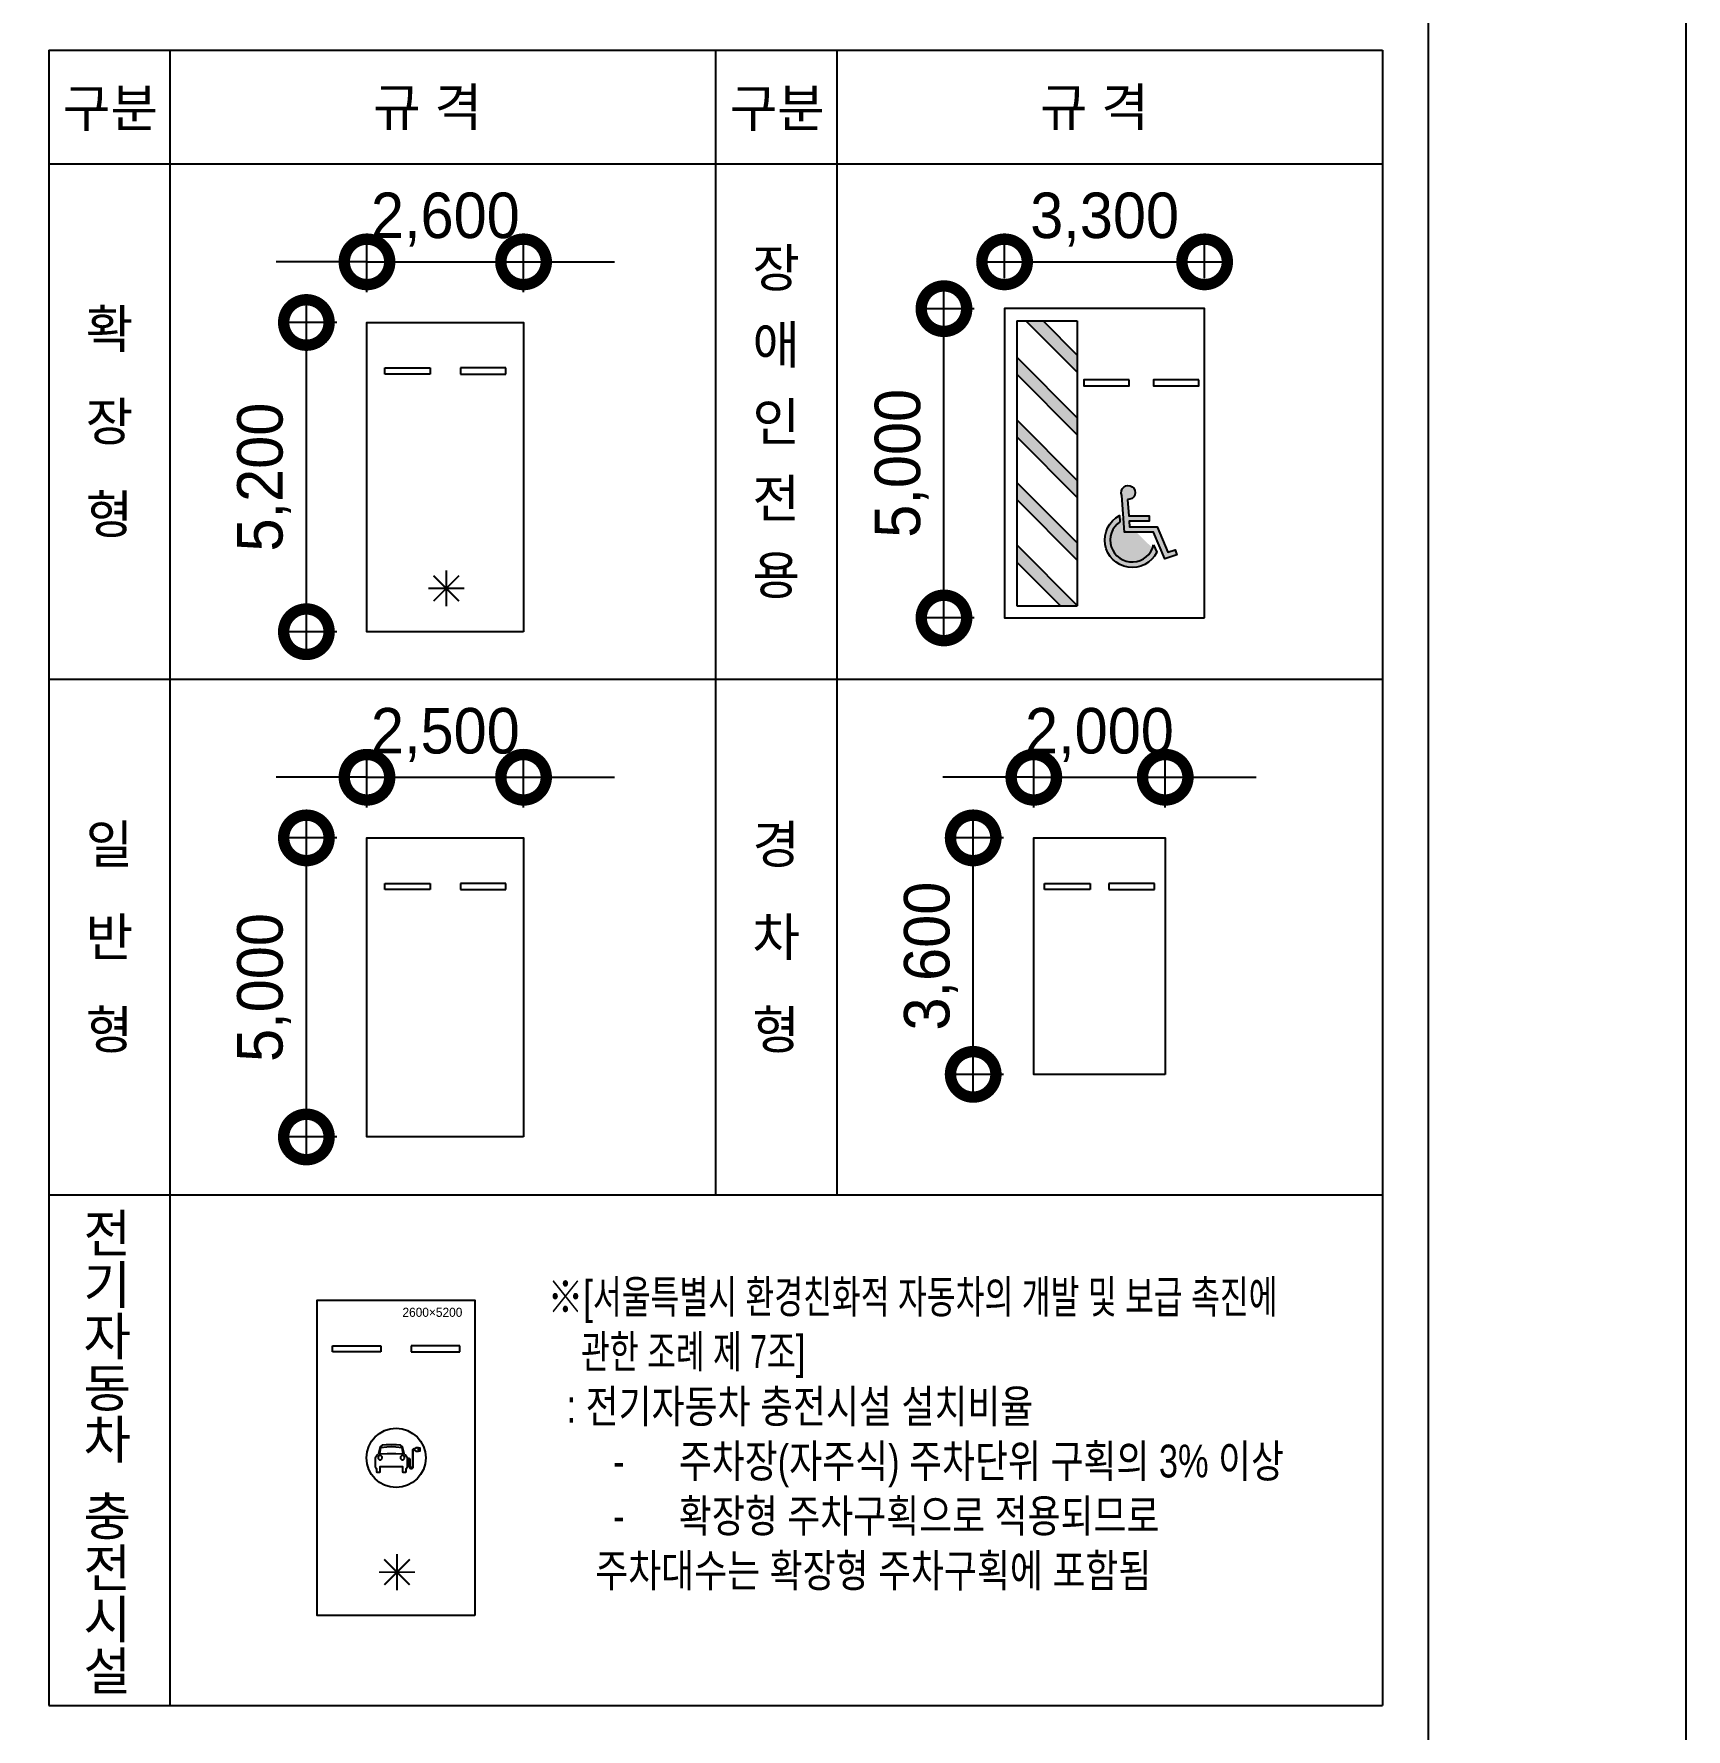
# Model space of a CAD drawing. Header units: millimetres. Extents: x 0 to 841, y 0 to 594.
# Drawn here: x 732 to 841, y 367 to 478.8 of the extents above; entities that cross this region are included whole.
import ezdxf
from ezdxf.enums import TextEntityAlignment as Align

# ---------------------------------------------------------------- set-up
doc = ezdxf.new("R2010")
doc.units = ezdxf.units.MM
for name, color, linetype in [('7', 7, 'Continuous'), ('A-DIM', 7, 'Continuous'), ('A-ELE-7', 7, 'Continuous'), ('A-SYM-LEAD', 4, 'Continuous'), ('A-TEXT-NOTE', 7, 'Continuous'), ('x-plan$1$A-PARK-장애인', 7, 'Continuous'), ('x-plan$1$A-PARK-확장', 7, 'Continuous'), ('XA-B6F_PLAN$0$XA-B6F_PLAN$0$A-CON', 2, 'Continuous'), ('XA-B6F_PLAN$0$XA-B6F_PLAN$0$A-ELE-8', 7, 'Continuous')]:
    doc.layers.add(name, color=color, linetype=linetype)
doc.layers.add('NOPLOT', color=193, linetype='Continuous', plot=False)
doc.layers.add('XA-B6F_PLAN$0$XA-B6F_PLAN$0$NOPLOT', color=191, linetype='Continuous', plot=False)
doc.styles.add('Gdim', font='')
doc.styles.add('Gtx', font='')
doc.styles.add('XA-B6F_PLAN$0$XA-B6F_PLAN$0$Gtx', font='')
doc.styles.get('Gdim').set_extended_font_data('Dotum')
doc.styles.get('Gtx').set_extended_font_data('Dotum')
doc.styles.get('XA-B6F_PLAN$0$XA-B6F_PLAN$0$Gtx').set_extended_font_data('Dotum')
doc.dimstyles.new('Gdim1', dxfattribs={"dimtxt": 3, "dimasz": 6, "dimexe": 1.5, "dimexo": 2, "dimgap": 1, "dimtad": 1, "dimdec": 0, "dimzin": 0, "dimdsep": 46, "dimlunit": 6, "dimtxsty": 'Gdim', "dimblk": 'DOTSMALL', "dimblk1": 'DOTSMALL', "dimblk2": 'DOTSMALL', "dimcen": 1.5, "dimdle": 1.5, "dimclrd": 1, "dimclre": 1, "dimclrt": 256, "dimazin": 0, "dimtfac": 1, "dimtdec": 0, "dimtix": 1, "dimtmove": 2, "dimatfit": 3, "dimldrblk": 'DOTSMALL', "dimfxl": 1, "dimtolj": 1, "dimtzin": 0, "dimlwd": -1, "dimlwe": -1, "dimarcsym": 0})

# ---------------------------------------------------------------- blocks, each defined once
blk = doc.blocks.new('x-plan$1$P-장애인')
at = {"layer": 'x-plan$1$A-PARK-장애인', "ltscale": 10}
for points in [[(996316, 1762485), (996316, 1762205), (996318, 1762205), (997318, 1763205), (997035, 1763205)], [(997351, 1762205), (997068, 1762205), (998068, 1763205), (998351, 1763205)], [(998101, 1762205), (998384, 1762205), (999384, 1763205), (999101, 1763205)], [(999134, 1762205), (999417, 1762205), (1000417, 1763205), (1000134, 1763205)], [(1000449, 1762205), (1000167, 1762205), (1001016, 1763054), (1001016, 1762771)]]:
    blk.add_hatch(color=256, dxfattribs=at).paths.add_polyline_path(points)
h = blk.add_hatch(color=255, dxfattribs=at)
edge = h.paths.add_edge_path()
edge.add_line((997319, 1760947), (997198, 1760895))
edge.add_arc((997400, 1761300), 453, 27.5134, 243.465, ccw=False)
edge.add_line((997802, 1761509), (997701, 1761502))
edge.add_arc((997400, 1761300), 363, 33.8312, 257.1219)
h = blk.add_hatch(color=255, dxfattribs=at)
edge = h.paths.add_edge_path()
edge.add_line((998069, 1761375), (997800, 1761356))
edge.add_line((997800, 1761356), (997800, 1761020))
edge.add_line((997800, 1761020), (997710, 1761020))
edge.add_line((997710, 1761020), (997710, 1761349))
edge.add_line((997710, 1761349), (997620, 1761343))
edge.add_line((997620, 1761343), (997620, 1760889))
edge.add_line((997620, 1760889), (997199, 1760710))
edge.add_line((997199, 1760710), (997240, 1760593))
edge.add_line((997240, 1760593), (997156, 1760563))
edge.add_line((997156, 1760563), (997087, 1760760))
edge.add_line((997087, 1760760), (997530, 1760948))
edge.add_line((997530, 1760948), (997530, 1761427))
edge.add_line((997530, 1761427), (998136, 1761470))
edge.add_arc((998184, 1761365), 116, -184.9698, 114.8827, ccw=False)
for p, q in [((996316, 1763205), (996316, 1762205)), ((1001016, 1763205), (996316, 1763205)), ((997035, 1763205), (996316, 1762485)), ((997318, 1763205), (996316, 1762203)), ((998068, 1763205), (997068, 1762205)), ((998351, 1763205), (997351, 1762205)), ((999101, 1763205), (998101, 1762205)), ((999384, 1763205), (998384, 1762205)), ((1000134, 1763205), (999134, 1762205)), ((1000417, 1763205), (999417, 1762205)), ((1001016, 1763054), (1000167, 1762205)), ((1001016, 1763205), (1001016, 1762205)), ((1001016, 1762771), (1000449, 1762205)), ((1001016, 1762205), (996316, 1762205))]:
    blk.add_line(p, q, dxfattribs=at)
for points in [[(996116, 1760105), (1001216, 1760105), (1001216, 1763405), (996116, 1763405)], [(1000041, 1761349), (1000041, 1762099), (999941, 1762099), (999941, 1761349)], [(1000041, 1760199), (1000041, 1760949), (999941, 1760949), (999941, 1760199)]]:
    blk.add_lwpolyline(points, close=True, dxfattribs=at)
at = {"layer": 'x-plan$1$A-PARK-장애인', "color": 255, "ltscale": 10}
blk.add_lwpolyline([(997319, 1760947), (997198, 1760895, -1.375771), (997802, 1761509), (997701, 1761502, 1.472709)], format="xyb", close=True, dxfattribs=at)
blk.add_lwpolyline([(998069, 1761375), (997800, 1761356), (997800, 1761020), (997710, 1761020), (997710, 1761349), (997620, 1761343), (997620, 1760889), (997199, 1760710), (997240, 1760593), (997156, 1760563), (997087, 1760760), (997530, 1760948), (997530, 1761427), (998136, 1761470, -3.72247), (998069, 1761375)], format="xyb", dxfattribs=at)
blk = doc.blocks.new('_DotSmall')
at = {"color": 0, "linetype": 'ByBlock', "const_width": 0.5}
blk.add_lwpolyline([(-0.0625, 0, 1), (0.0625, 0, 1)], format="xyb", close=True, dxfattribs=at)
blk = doc.blocks.new('*D17')
at = {"layer": 'A-DIM', "color": 1, "transparency": 16777216}
for p, q in [((796.03, 462.71), (796.03, 465.3)), ((809.23, 462.71), (809.23, 465.3)), ((794.53, 463.8), (810.73, 463.8))]:
    blk.add_line(p, q, dxfattribs=at)
at = {"layer": 'A-DIM', "color": 1, "transparency": 16777216, "xscale": 6, "yscale": 6, "zscale": 6, "rotation": 180}
blk.add_blockref('_DotSmall', (796.03, 463.8), dxfattribs=at)
at = {"layer": 'A-DIM', "color": 1, "transparency": 16777216, "xscale": 6, "yscale": 6, "zscale": 6}
blk.add_blockref('_DotSmall', (809.23, 463.8), dxfattribs=at)
at = {"layer": 'A-DIM', "transparency": 16777216, "insert": (802.63, 466.59), "char_height": 3, "attachment_point": 5, "style": 'Gdim'}
blk.add_mtext('\\A1;3,300', dxfattribs=at)
blk = doc.blocks.new('*D18')
at = {"layer": 'A-DIM', "color": 1, "transparency": 16777216}
for p, q in [((753.96, 461.8), (753.96, 465.3)), ((764.29, 461.8), (764.29, 465.3)), ((753.96, 463.8), (747.96, 463.8)), ((753.96, 463.8), (764.29, 463.8)), ((764.29, 463.8), (770.29, 463.8))]:
    blk.add_line(p, q, dxfattribs=at)
at = {"layer": 'A-DIM', "color": 1, "transparency": 16777216, "xscale": 6, "yscale": 6, "zscale": 6}
blk.add_blockref('_DotSmall', (753.96, 463.8), dxfattribs=at)
at = {"layer": 'A-DIM', "color": 1, "transparency": 16777216, "xscale": 6, "yscale": 6, "zscale": 6, "rotation": 180}
blk.add_blockref('_DotSmall', (764.29, 463.8), dxfattribs=at)
at = {"layer": 'A-DIM', "transparency": 16777216, "insert": (759.13, 466.59), "char_height": 3, "attachment_point": 5, "style": 'Gdim'}
blk.add_mtext('\\A1;2,600', dxfattribs=at)
blk = doc.blocks.new('*D19')
at = {"layer": 'A-DIM', "color": 1, "transparency": 16777216}
for p, q in [((749.96, 437.9), (749.96, 461.3)), ((751.96, 459.8), (748.46, 459.8)), ((751.96, 439.4), (748.46, 439.4))]:
    blk.add_line(p, q, dxfattribs=at)
at = {"layer": 'A-DIM', "color": 1, "transparency": 16777216, "xscale": 6, "yscale": 6, "zscale": 6}
for p, rotation in [((749.96, 459.8), 90), ((749.96, 439.4), 270)]:
    blk.add_blockref('_DotSmall', p, dxfattribs=dict(at, rotation=rotation))
at = {"layer": 'A-DIM', "transparency": 16777216, "insert": (747.17, 449.6), "char_height": 3, "attachment_point": 5, "rotation": 90, "style": 'Gdim'}
blk.add_mtext('\\A1;5,200', dxfattribs=at)
blk = doc.blocks.new('*D20')
at = {"layer": 'A-DIM', "color": 1, "transparency": 16777216}
for p, q in [((792.03, 438.81), (792.03, 462.21)), ((794.03, 460.71), (790.53, 460.71)), ((794.03, 440.31), (790.53, 440.31))]:
    blk.add_line(p, q, dxfattribs=at)
at = {"layer": 'A-DIM', "color": 1, "transparency": 16777216, "xscale": 6, "yscale": 6, "zscale": 6}
for p, rotation in [((792.03, 460.71), 90), ((792.03, 440.31), 270)]:
    blk.add_blockref('_DotSmall', p, dxfattribs=dict(at, rotation=rotation))
at = {"layer": 'A-DIM', "transparency": 16777216, "insert": (789.24, 450.51), "char_height": 3, "attachment_point": 5, "rotation": 90, "style": 'Gdim'}
blk.add_mtext('\\A1;5,000', dxfattribs=at)
blk = doc.blocks.new('XA-B6F_PLAN$0$XA-B6F_PLAN$0$A$C39C92F08')
at = {"layer": 'XA-B6F_PLAN$0$XA-B6F_PLAN$0$A-ELE-8', "ltscale": 10}
for p, q in [((-2350, 4450), (-1550, 4450)), ((-2350, 4350), (-2350, 4450)), ((-1550, 4350), (-2350, 4350)), ((-1550, 4450), (-1550, 4350)), ((-250, 4450), (-1050, 4450)), ((-1050, 4450), (-1050, 4350)), ((-1050, 4350), (-250, 4350)), ((-250, 4350), (-250, 4450))]:
    blk.add_line(p, q, dxfattribs=at)
for points in [[(0, 0), (-2600, 0), (-2600, 5200), (0, 5200)], [(-1528, 2592), (-1528, 2615), (-1551, 2638), (-1574, 2638), (-1597, 2615), (-1597, 2592), (-1574, 2568), (-1551, 2568)], [(-1450, 2674), (-1307, 2674), (-1182, 2669), (-1200, 2766), (-1303, 2778), (-1379, 2780), (-1455, 2778), (-1557, 2766), (-1575, 2669)], [(-1160, 2592), (-1160, 2615), (-1183, 2638), (-1206, 2638), (-1229, 2615), (-1229, 2592), (-1206, 2568), (-1183, 2568)], [(-1112, 2590), (-1112, 2575), (-1098, 2575), (-1097, 2575), (-1097, 2575), (-1097, 2575), (-1097, 2575), (-1097, 2575), (-1097, 2575), (-1097, 2575), (-1097, 2575), (-1096, 2575), (-1096, 2575), (-1096, 2575), (-1096, 2575), (-1096, 2575), (-1095, 2575), (-1095, 2575), (-1095, 2575), (-1095, 2575), (-1095, 2575), (-1095, 2575), (-1094, 2575), (-1094, 2575), (-1094, 2575), (-1094, 2575), (-1094, 2575), (-1093, 2575), (-1093, 2575), (-1093, 2575), (-1093, 2574), (-1093, 2574), (-1092, 2574), (-1092, 2574), (-1092, 2574), (-1092, 2574), (-1092, 2574), (-1091, 2574), (-1091, 2574), (-1091, 2574), (-1091, 2574), (-1091, 2574), (-1090, 2574), (-1090, 2574), (-1090, 2573), (-1090, 2573), (-1090, 2573), (-1089, 2573), (-1089, 2573), (-1089, 2573), (-1089, 2573), (-1089, 2573), (-1089, 2573), (-1088, 2572), (-1088, 2572), (-1088, 2572), (-1088, 2572), (-1088, 2572), (-1088, 2572), (-1087, 2572), (-1087, 2572), (-1087, 2571), (-1087, 2571), (-1087, 2571), (-1087, 2571), (-1086, 2571), (-1086, 2571), (-1086, 2571), (-1086, 2570), (-1086, 2570), (-1086, 2570), (-1085, 2570), (-1085, 2570), (-1085, 2570), (-1085, 2569), (-1085, 2569), (-1085, 2569), (-1085, 2569), (-1085, 2569), (-1084, 2569), (-1084, 2568), (-1084, 2568), (-1084, 2568), (-1084, 2568), (-1084, 2568), (-1084, 2567), (-1084, 2567), (-1084, 2567), (-1083, 2567), (-1083, 2567), (-1083, 2566), (-1083, 2566), (-1083, 2566), (-1083, 2566), (-1083, 2566), (-1083, 2566), (-1083, 2565), (-1083, 2565), (-1083, 2565), (-1083, 2565), (-1083, 2565), (-1082, 2564), (-1082, 2564), (-1082, 2564), (-1082, 2564), (-1082, 2564), (-1082, 2563), (-1082, 2563), (-1082, 2563), (-1082, 2563), (-1082, 2563), (-1082, 2562), (-1082, 2562), (-1082, 2562), (-1082, 2562), (-1082, 2562), (-1082, 2561), (-1082, 2561), (-1082, 2561), (-1082, 2561), (-1082, 2561), (-1082, 2560), (-1082, 2560), (-1082, 2560), (-1082, 2560), (-1082, 2560), (-1082, 2560), (-1082, 2560), (-1082, 2560), (-1082, 2560), (-1082, 2560), (-1082, 2560), (-1082, 2559), (-1082, 2558), (-1082, 2555), (-1082, 2549), (-1082, 2457), (-1082, 2457), (-1082, 2457), (-1082, 2456), (-1082, 2456), (-1082, 2456), (-1082, 2456), (-1082, 2456), (-1082, 2455), (-1082, 2455), (-1082, 2455), (-1082, 2455), (-1082, 2455), (-1082, 2454), (-1082, 2454), (-1082, 2454), (-1082, 2454), (-1082, 2453), (-1082, 2453), (-1082, 2453), (-1082, 2453), (-1082, 2453), (-1082, 2452), (-1082, 2452), (-1082, 2452), (-1081, 2452), (-1081, 2452), (-1081, 2451), (-1081, 2451), (-1081, 2451), (-1081, 2451), (-1081, 2450), (-1081, 2450), (-1081, 2450), (-1081, 2450), (-1081, 2450), (-1081, 2449), (-1081, 2449), (-1081, 2449), (-1081, 2449), (-1081, 2449), (-1081, 2448), (-1081, 2448), (-1081, 2448), (-1081, 2448), (-1080, 2447), (-1080, 2447), (-1080, 2447), (-1080, 2447), (-1080, 2447), (-1080, 2446), (-1080, 2446), (-1080, 2446), (-1080, 2446), (-1080, 2446), (-1080, 2445), (-1080, 2445), (-1080, 2445), (-1080, 2445), (-1079, 2445), (-1079, 2444), (-1079, 2444), (-1079, 2444), (-1079, 2444), (-1079, 2443), (-1079, 2443), (-1079, 2443), (-1079, 2443), (-1079, 2443), (-1078, 2442), (-1078, 2442), (-1078, 2442), (-1078, 2442), (-1078, 2442), (-1078, 2441), (-1078, 2441), (-1078, 2441), (-1078, 2441), (-1077, 2441), (-1077, 2440), (-1077, 2440), (-1077, 2440), (-1077, 2440), (-1077, 2440), (-1077, 2439), (-1077, 2439), (-1076, 2439), (-1076, 2439), (-1076, 2439), (-1076, 2438), (-1076, 2438), (-1076, 2438), (-1076, 2438), (-1075, 2438), (-1075, 2437), (-1075, 2437), (-1075, 2437), (-1075, 2437), (-1075, 2437), (-1075, 2437), (-1074, 2436), (-1074, 2436), (-1074, 2436), (-1074, 2436), (-1074, 2436), (-1074, 2435), (-1074, 2435), (-1073, 2435), (-1073, 2435), (-1073, 2435), (-1073, 2435), (-1073, 2434), (-1073, 2434), (-1072, 2434), (-1072, 2434), (-1072, 2434), (-1072, 2434), (-1072, 2433), (-1072, 2433), (-1071, 2433), (-1071, 2433), (-1071, 2433), (-1071, 2433), (-1071, 2432), (-1070, 2432), (-1070, 2432), (-1070, 2432), (-1070, 2432), (-1070, 2432), (-1070, 2432), (-1069, 2431), (-1069, 2431), (-1069, 2431), (-1069, 2431), (-1069, 2431), (-1068, 2431), (-1068, 2431), (-1068, 2430), (-1068, 2430), (-1068, 2430), (-1067, 2430), (-1067, 2430), (-1067, 2430), (-1067, 2430), (-1067, 2430), (-1066, 2429), (-1066, 2429), (-1066, 2429), (-1066, 2429), (-1066, 2429), (-1065, 2429), (-1065, 2429), (-1065, 2429), (-1065, 2428), (-1065, 2428), (-1064, 2428), (-1064, 2428), (-1064, 2428), (-1064, 2428), (-1064, 2428), (-1063, 2428), (-1063, 2428), (-1063, 2428), (-1063, 2427), (-1063, 2427), (-1062, 2427), (-1062, 2427), (-1062, 2427), (-1062, 2427), (-1061, 2427), (-1061, 2427), (-1061, 2427), (-1061, 2427), (-1061, 2427), (-1060, 2427), (-1060, 2426), (-1060, 2426), (-1060, 2426), (-1060, 2426), (-1059, 2426), (-1059, 2426), (-1059, 2426), (-1059, 2426), (-1058, 2426), (-1058, 2426), (-1058, 2426), (-1058, 2426), (-1058, 2426), (-1057, 2426), (-1057, 2426), (-1057, 2426), (-1057, 2425), (-1057, 2425), (-1056, 2425), (-1056, 2425), (-1056, 2425), (-1056, 2425), (-1055, 2425), (-1055, 2425), (-1055, 2425), (-1055, 2425), (-1055, 2425), (-1054, 2425), (-1054, 2425), (-1054, 2425), (-1054, 2425), (-1054, 2425), (-1053, 2425), (-1053, 2425), (-1053, 2425), (-1053, 2425), (-1053, 2425), (-1052, 2425), (-1052, 2425), (-1052, 2425), (-1052, 2425), (-1051, 2425), (-1051, 2425), (-1051, 2425), (-1051, 2425), (-1051, 2425), (-1050, 2425), (-1050, 2425), (-1050, 2425), (-1050, 2425), (-1050, 2425), (-1049, 2425), (-1049, 2425), (-1049, 2425), (-1049, 2425), (-1049, 2425), (-1048, 2425), (-1048, 2425), (-1048, 2425), (-1048, 2425), (-1048, 2425), (-1047, 2425), (-1047, 2425), (-1047, 2425), (-1047, 2425), (-1047, 2425), (-1046, 2425), (-1046, 2425), (-1046, 2425), (-1046, 2425), (-1045, 2425), (-1045, 2425), (-1045, 2425), (-1045, 2425), (-1045, 2425), (-1044, 2425), (-1044, 2425), (-1044, 2425), (-1044, 2425), (-1044, 2425), (-1043, 2425), (-1043, 2425), (-1043, 2425), (-1043, 2425), (-1043, 2425), (-1042, 2425), (-1042, 2426), (-1042, 2426), (-1042, 2426), (-1041, 2426), (-1041, 2426), (-1041, 2426), (-1041, 2426), (-1041, 2426), (-1040, 2426), (-1040, 2426), (-1040, 2426), (-1040, 2426), (-1040, 2426), (-1039, 2426), (-1039, 2426), (-1039, 2426), (-1039, 2427), (-1038, 2427), (-1038, 2427), (-1038, 2427), (-1038, 2427), (-1038, 2427), (-1037, 2427), (-1037, 2427), (-1037, 2427), (-1037, 2427), (-1037, 2427), (-1036, 2428), (-1036, 2428), (-1036, 2428), (-1036, 2428), (-1035, 2428), (-1035, 2428), (-1035, 2428), (-1035, 2428), (-1035, 2428), (-1034, 2428), (-1034, 2429), (-1034, 2429), (-1034, 2429), (-1034, 2429), (-1033, 2429), (-1033, 2429), (-1033, 2429), (-1033, 2429), (-1033, 2429), (-1032, 2430), (-1032, 2430), (-1032, 2430), (-1032, 2430), (-1032, 2430), (-1031, 2430), (-1031, 2430), (-1031, 2430), (-1031, 2431), (-1031, 2431), (-1030, 2431), (-1030, 2431), (-1030, 2431), (-1030, 2431), (-1030, 2431), (-1030, 2432), (-1029, 2432), (-1029, 2432), (-1029, 2432), (-1029, 2432), (-1029, 2432), (-1028, 2433), (-1028, 2433), (-1028, 2433), (-1028, 2433), (-1028, 2433), (-1028, 2433), (-1027, 2433), (-1027, 2434), (-1027, 2434), (-1027, 2434), (-1027, 2434), (-1027, 2434), (-1026, 2434), (-1026, 2435), (-1026, 2435), (-1026, 2435), (-1026, 2435), (-1026, 2435), (-1025, 2436), (-1025, 2436), (-1025, 2436), (-1025, 2436), (-1025, 2436), (-1025, 2436), (-1024, 2437), (-1024, 2437), (-1024, 2437), (-1024, 2437), (-1024, 2437), (-1024, 2438), (-1024, 2438), (-1023, 2438), (-1023, 2438), (-1023, 2438), (-1023, 2439), (-1023, 2439), (-1023, 2439), (-1023, 2439), (-1023, 2439), (-1022, 2439), (-1022, 2440), (-1022, 2440), (-1022, 2440), (-1022, 2440), (-1022, 2440), (-1022, 2441), (-1022, 2441), (-1021, 2441), (-1021, 2441), (-1021, 2442), (-1021, 2442), (-1021, 2442), (-1021, 2442), (-1021, 2442), (-1021, 2443), (-1021, 2443), (-1020, 2443), (-1020, 2443), (-1020, 2443), (-1020, 2444), (-1020, 2444), (-1020, 2444), (-1020, 2444), (-1020, 2444), (-1020, 2445), (-1020, 2445), (-1020, 2445), (-1019, 2445), (-1019, 2445), (-1019, 2446), (-1019, 2446), (-1019, 2446), (-1019, 2446), (-1019, 2447), (-1019, 2447), (-1019, 2447), (-1019, 2447), (-1019, 2447), (-1019, 2448), (-1019, 2448), (-1019, 2448), (-1018, 2448), (-1018, 2448), (-1018, 2449), (-1018, 2449), (-1018, 2449), (-1018, 2449), (-1018, 2450), (-1018, 2450), (-1018, 2450), (-1018, 2450), (-1018, 2450), (-1018, 2451), (-1018, 2451), (-1018, 2451), (-1018, 2451), (-1018, 2451), (-1018, 2452), (-1018, 2452), (-1018, 2452), (-1018, 2452), (-1018, 2453), (-1018, 2453), (-1018, 2453), (-1017, 2453), (-1017, 2453), (-1017, 2454), (-1017, 2454), (-1017, 2454), (-1017, 2454), (-1017, 2454), (-1017, 2455), (-1017, 2455), (-1017, 2455), (-1017, 2455), (-1017, 2455), (-1017, 2456), (-1017, 2456), (-1017, 2456), (-1017, 2456), (-1017, 2456), (-1017, 2457), (-1017, 2457), (-1017, 2457), (-1017, 2457), (-1017, 2457), (-1017, 2457), (-1017, 2457), (-1017, 2457), (-1017, 2457), (-1017, 2457), (-1017, 2457), (-1017, 2458), (-1017, 2460), (-1017, 2467), (-1017, 2482), (-1017, 2511), (-1017, 2569), (-1017, 2685), (-1017, 2714), (-1017, 2716), (-1017, 2716), (-1017, 2717), (-1017, 2717), (-1017, 2717), (-1017, 2717), (-1017, 2717), (-1017, 2717), (-1017, 2718), (-1017, 2718), (-1017, 2718), (-1017, 2718), (-1017, 2718), (-1017, 2719), (-1017, 2719), (-1017, 2719), (-1017, 2719), (-1017, 2719), (-1017, 2720), (-1017, 2720), (-1017, 2720), (-1017, 2720), (-1017, 2720), (-1017, 2721), (-1017, 2721), (-1017, 2721), (-1017, 2721), (-1017, 2721), (-1017, 2722), (-1017, 2722), (-1016, 2722), (-1016, 2722), (-1016, 2722), (-1016, 2723), (-1016, 2723), (-1016, 2723), (-1016, 2723), (-1016, 2723), (-1016, 2724), (-1016, 2724), (-1016, 2724), (-1016, 2724), (-1015, 2724), (-1015, 2724), (-1015, 2725), (-1015, 2725), (-1015, 2725), (-1015, 2725), (-1015, 2725), (-1015, 2725), (-1015, 2726), (-1014, 2726), (-1014, 2726), (-1014, 2726), (-1014, 2726), (-1014, 2726), (-1014, 2727), (-1014, 2727), (-1014, 2727), (-1013, 2727), (-1013, 2727), (-1013, 2727), (-1013, 2728), (-1013, 2728), (-1013, 2728), (-1013, 2728), (-1012, 2728), (-1012, 2728), (-1012, 2728), (-1012, 2728), (-1012, 2729), (-1012, 2729), (-1011, 2729), (-1011, 2729), (-1011, 2729), (-1011, 2729), (-1011, 2729), (-1011, 2729), (-1010, 2730), (-1010, 2730), (-1010, 2730), (-1010, 2730), (-1010, 2730), (-1010, 2730), (-1009, 2730), (-1009, 2730), (-1009, 2730), (-1009, 2730), (-1009, 2731), (-1008, 2731), (-1008, 2731), (-1008, 2731), (-1008, 2731), (-1008, 2731), (-1007, 2731), (-1007, 2731), (-1007, 2731), (-1007, 2731), (-1007, 2731), (-1006, 2731), (-1006, 2731), (-1006, 2731), (-1006, 2731), (-1006, 2732), (-1005, 2732), (-1005, 2732), (-1005, 2732), (-1005, 2732), (-1005, 2732), (-1004, 2732), (-1004, 2732), (-1004, 2732), (-1004, 2732), (-1004, 2732), (-1003, 2732), (-1003, 2732), (-1003, 2732), (-1003, 2732), (-1003, 2732), (-1003, 2732), (-1003, 2732), (-1003, 2732), (-1003, 2732), (-1003, 2732), (-1002, 2732), (-1002, 2732), (-1002, 2732), (-997, 2732), (-993, 2732), (-993, 2732), (-993, 2732), (-993, 2732), (-993, 2732), (-993, 2732), (-993, 2732), (-993, 2732), (-993, 2732), (-993, 2732), (-992, 2731), (-991, 2730), (-989, 2728), (-985, 2723), (-976, 2714), (-974, 2712), (-974, 2712), (-974, 2712), (-974, 2712), (-974, 2712), (-974, 2712), (-974, 2712), (-974, 2712), (-973, 2712), (-972, 2712), (-970, 2712), (-960, 2712), (-942, 2712), (-933, 2712), (-933, 2712), (-933, 2712), (-933, 2712), (-933, 2712), (-933, 2712), (-933, 2712), (-933, 2712), (-933, 2712), (-933, 2712), (-933, 2712), (-933, 2713), (-933, 2714), (-933, 2717), (-915, 2717), (-906, 2717), (-905, 2717), (-905, 2717), (-905, 2717), (-905, 2717), (-905, 2717), (-905, 2717), (-905, 2717), (-905, 2717), (-905, 2718), (-905, 2719), (-905, 2721), (-905, 2729), (-905, 2730), (-905, 2730), (-905, 2730), (-905, 2730), (-905, 2730), (-905, 2730), (-905, 2730), (-905, 2730), (-905, 2730), (-905, 2730), (-905, 2730), (-906, 2730), (-911, 2730), (-920, 2730), (-929, 2730), (-931, 2730), (-932, 2730), (-933, 2730), (-933, 2730), (-933, 2730), (-933, 2730), (-933, 2730), (-933, 2730), (-933, 2730), (-933, 2730), (-933, 2730), (-933, 2730), (-933, 2734), (-933, 2746), (-933, 2749), (-933, 2749), (-933, 2750), (-933, 2750), (-933, 2750), (-933, 2750), (-933, 2750), (-933, 2750), (-933, 2750), (-933, 2750), (-933, 2750), (-932, 2750), (-929, 2750), (-921, 2750), (-912, 2750), (-907, 2750), (-905, 2750), (-905, 2750), (-905, 2750), (-905, 2750), (-905, 2750), (-905, 2750), (-905, 2750), (-905, 2750), (-905, 2750), (-905, 2750), (-905, 2750), (-905, 2751), (-905, 2758), (-905, 2760), (-905, 2761), (-905, 2761), (-905, 2761), (-905, 2761), (-905, 2761), (-905, 2761), (-905, 2761), (-905, 2761), (-905, 2761), (-905, 2761), (-905, 2761), (-905, 2761), (-914, 2761), (-932, 2761), (-933, 2761), (-933, 2761), (-933, 2761), (-933, 2761), (-933, 2761), (-933, 2761), (-933, 2761), (-933, 2761), (-933, 2761), (-933, 2762), (-933, 2762), (-933, 2762), (-933, 2763), (-933, 2766), (-933, 2768), (-933, 2768), (-933, 2768), (-933, 2768), (-933, 2768), (-933, 2768), (-933, 2768), (-933, 2768), (-933, 2768), (-933, 2768), (-933, 2768), (-933, 2768), (-936, 2768), (-943, 2768), (-968, 2768), (-972, 2768), (-973, 2768), (-974, 2768), (-974, 2768), (-974, 2768), (-974, 2768), (-974, 2768), (-974, 2768), (-974, 2768), (-974, 2768), (-974, 2768), (-977, 2764), (-982, 2757), (-988, 2750), (-990, 2747), (-990, 2747), (-990, 2747), (-990, 2747), (-991, 2747), (-991, 2747), (-991, 2747), (-991, 2747), (-991, 2747), (-991, 2747), (-991, 2747), (-992, 2747), (-1000, 2747), (-1002, 2747), (-1002, 2747), (-1002, 2747), (-1003, 2747), (-1003, 2747), (-1003, 2747), (-1003, 2747), (-1003, 2747), (-1003, 2747), (-1003, 2747), (-1003, 2747), (-1003, 2747), (-1003, 2747), (-1004, 2747), (-1004, 2747), (-1004, 2747), (-1005, 2747), (-1005, 2747), (-1005, 2746), (-1005, 2746), (-1006, 2746), (-1006, 2746), (-1006, 2746), (-1007, 2746), (-1007, 2746), (-1007, 2746), (-1007, 2746), (-1008, 2746), (-1008, 2746), (-1008, 2746), (-1009, 2746), (-1009, 2746), (-1009, 2746), (-1010, 2746), (-1010, 2746), (-1010, 2746), (-1010, 2746), (-1011, 2745), (-1011, 2745), (-1011, 2745), (-1011, 2745), (-1012, 2745), (-1012, 2745), (-1012, 2745), (-1013, 2745), (-1013, 2745), (-1013, 2745), (-1013, 2745), (-1014, 2744), (-1014, 2744), (-1014, 2744), (-1015, 2744), (-1015, 2744), (-1015, 2744), (-1015, 2744), (-1016, 2744), (-1016, 2743), (-1016, 2743), (-1016, 2743), (-1017, 2743), (-1017, 2743), (-1017, 2743), (-1017, 2743), (-1018, 2742), (-1018, 2742), (-1018, 2742), (-1018, 2742), (-1019, 2742), (-1019, 2742), (-1019, 2741), (-1019, 2741), (-1020, 2741), (-1020, 2741), (-1020, 2741), (-1020, 2741), (-1021, 2740), (-1021, 2740), (-1021, 2740), (-1021, 2740), (-1021, 2740), (-1022, 2740), (-1022, 2739), (-1022, 2739), (-1022, 2739), (-1023, 2739), (-1023, 2739), (-1023, 2738), (-1023, 2738), (-1023, 2738), (-1024, 2738), (-1024, 2738), (-1024, 2737), (-1024, 2737), (-1024, 2737), (-1025, 2737), (-1025, 2737), (-1025, 2736), (-1025, 2736), (-1025, 2736), (-1025, 2736), (-1026, 2735), (-1026, 2735), (-1026, 2735), (-1026, 2735), (-1026, 2734), (-1027, 2734), (-1027, 2734), (-1027, 2734), (-1027, 2734), (-1027, 2733), (-1027, 2733), (-1028, 2733), (-1028, 2733), (-1028, 2732), (-1028, 2732), (-1028, 2732), (-1028, 2731), (-1028, 2731), (-1029, 2731), (-1029, 2731), (-1029, 2730), (-1029, 2730), (-1029, 2730), (-1029, 2730), (-1029, 2729), (-1029, 2729), (-1030, 2729), (-1030, 2729), (-1030, 2728), (-1030, 2728), (-1030, 2728), (-1030, 2727), (-1030, 2727), (-1030, 2727), (-1030, 2727), (-1031, 2726), (-1031, 2726), (-1031, 2726), (-1031, 2726), (-1031, 2725), (-1031, 2725), (-1031, 2725), (-1031, 2724), (-1031, 2724), (-1031, 2724), (-1031, 2724), (-1031, 2723), (-1031, 2723), (-1031, 2723), (-1032, 2722), (-1032, 2722), (-1032, 2722), (-1032, 2722), (-1032, 2721), (-1032, 2721), (-1032, 2721), (-1032, 2720), (-1032, 2720), (-1032, 2720), (-1032, 2719), (-1032, 2719), (-1032, 2719), (-1032, 2719), (-1032, 2718), (-1032, 2718), (-1032, 2718), (-1032, 2717), (-1032, 2717), (-1032, 2717), (-1032, 2717), (-1032, 2717), (-1032, 2717), (-1032, 2717), (-1032, 2717), (-1032, 2717), (-1032, 2717), (-1032, 2715), (-1032, 2710), (-1032, 2689), (-1032, 2525), (-1032, 2483), (-1032, 2463), (-1032, 2458), (-1032, 2457), (-1032, 2457), (-1032, 2457), (-1032, 2457), (-1032, 2457), (-1032, 2457), (-1032, 2457), (-1032, 2457), (-1032, 2457), (-1032, 2457), (-1032, 2457), (-1032, 2457), (-1032, 2456), (-1032, 2456), (-1032, 2456), (-1032, 2456), (-1032, 2456), (-1032, 2456), (-1032, 2455), (-1032, 2455), (-1032, 2455), (-1032, 2455), (-1032, 2455), (-1032, 2455), (-1032, 2454), (-1032, 2454), (-1032, 2454), (-1032, 2454), (-1032, 2454), (-1032, 2454), (-1032, 2453), (-1032, 2453), (-1032, 2453), (-1032, 2453), (-1033, 2453), (-1033, 2453), (-1033, 2452), (-1033, 2452), (-1033, 2452), (-1033, 2452), (-1033, 2452), (-1033, 2452), (-1033, 2451), (-1033, 2451), (-1033, 2451), (-1033, 2451), (-1033, 2451), (-1033, 2451), (-1033, 2450), (-1033, 2450), (-1033, 2450), (-1033, 2450), (-1034, 2450), (-1034, 2450), (-1034, 2450), (-1034, 2449), (-1034, 2449), (-1034, 2449), (-1034, 2449), (-1034, 2449), (-1034, 2449), (-1034, 2448), (-1034, 2448), (-1034, 2448), (-1035, 2448), (-1035, 2448), (-1035, 2448), (-1035, 2447), (-1035, 2447), (-1035, 2447), (-1035, 2447), (-1035, 2447), (-1035, 2447), (-1035, 2447), (-1036, 2446), (-1036, 2446), (-1036, 2446), (-1036, 2446), (-1036, 2446), (-1036, 2446), (-1036, 2446), (-1036, 2445), (-1036, 2445), (-1037, 2445), (-1037, 2445), (-1037, 2445), (-1037, 2445), (-1037, 2445), (-1037, 2444), (-1037, 2444), (-1037, 2444), (-1038, 2444), (-1038, 2444), (-1038, 2444), (-1038, 2444), (-1038, 2444), (-1038, 2444), (-1038, 2443), (-1039, 2443), (-1039, 2443), (-1039, 2443), (-1039, 2443), (-1039, 2443), (-1039, 2443), (-1039, 2443), (-1040, 2443), (-1040, 2442), (-1040, 2442), (-1040, 2442), (-1040, 2442), (-1040, 2442), (-1041, 2442), (-1041, 2442), (-1041, 2442), (-1041, 2442), (-1041, 2442), (-1041, 2441), (-1041, 2441), (-1042, 2441), (-1042, 2441), (-1042, 2441), (-1042, 2441), (-1042, 2441), (-1042, 2441), (-1043, 2441), (-1043, 2441), (-1043, 2441), (-1043, 2441), (-1043, 2441), (-1043, 2441), (-1044, 2440), (-1044, 2440), (-1044, 2440), (-1044, 2440), (-1044, 2440), (-1044, 2440), (-1045, 2440), (-1045, 2440), (-1045, 2440), (-1045, 2440), (-1045, 2440), (-1045, 2440), (-1046, 2440), (-1046, 2440), (-1046, 2440), (-1046, 2440), (-1046, 2440), (-1046, 2440), (-1047, 2440), (-1047, 2440), (-1047, 2440), (-1047, 2440), (-1047, 2440), (-1047, 2440), (-1048, 2440), (-1048, 2440), (-1048, 2439), (-1048, 2439), (-1048, 2439), (-1048, 2439), (-1049, 2439), (-1049, 2439), (-1049, 2439), (-1049, 2439), (-1049, 2439), (-1049, 2439), (-1049, 2439), (-1050, 2439), (-1050, 2439), (-1050, 2439), (-1050, 2439), (-1050, 2439), (-1050, 2439), (-1051, 2439), (-1051, 2439), (-1051, 2439), (-1051, 2439), (-1051, 2439), (-1051, 2439), (-1052, 2440), (-1052, 2440), (-1052, 2440), (-1052, 2440), (-1052, 2440), (-1052, 2440), (-1053, 2440), (-1053, 2440), (-1053, 2440), (-1053, 2440), (-1053, 2440), (-1053, 2440), (-1054, 2440), (-1054, 2440), (-1054, 2440), (-1054, 2440), (-1054, 2440), (-1054, 2440), (-1054, 2440), (-1055, 2440), (-1055, 2440), (-1055, 2440), (-1055, 2440), (-1055, 2440), (-1055, 2440), (-1056, 2440), (-1056, 2441), (-1056, 2441), (-1056, 2441), (-1056, 2441), (-1056, 2441), (-1057, 2441), (-1057, 2441), (-1057, 2441), (-1057, 2441), (-1057, 2441), (-1057, 2441), (-1058, 2441), (-1058, 2441), (-1058, 2442), (-1058, 2442), (-1058, 2442), (-1058, 2442), (-1059, 2442), (-1059, 2442), (-1059, 2442), (-1059, 2442), (-1059, 2442), (-1059, 2442), (-1059, 2442), (-1060, 2443), (-1060, 2443), (-1060, 2443), (-1060, 2443), (-1060, 2443), (-1060, 2443), (-1060, 2443), (-1061, 2443), (-1061, 2443), (-1061, 2444), (-1061, 2444), (-1061, 2444), (-1061, 2444), (-1061, 2444), (-1062, 2444), (-1062, 2444), (-1062, 2444), (-1062, 2445), (-1062, 2445), (-1062, 2445), (-1062, 2445), (-1063, 2445), (-1063, 2445), (-1063, 2445), (-1063, 2445), (-1063, 2446), (-1063, 2446), (-1063, 2446), (-1063, 2446), (-1063, 2446), (-1064, 2446), (-1064, 2446), (-1064, 2447), (-1064, 2447), (-1064, 2447), (-1064, 2447), (-1064, 2447), (-1064, 2447), (-1064, 2448), (-1065, 2448), (-1065, 2448), (-1065, 2448), (-1065, 2448), (-1065, 2448), (-1065, 2448), (-1065, 2449), (-1065, 2449), (-1065, 2449), (-1065, 2449), (-1065, 2449), (-1065, 2449), (-1066, 2450), (-1066, 2450), (-1066, 2450), (-1066, 2450), (-1066, 2450), (-1066, 2450), (-1066, 2451), (-1066, 2451), (-1066, 2451), (-1066, 2451), (-1066, 2451), (-1066, 2451), (-1066, 2452), (-1066, 2452), (-1066, 2452), (-1066, 2452), (-1067, 2452), (-1067, 2452), (-1067, 2453), (-1067, 2453), (-1067, 2453), (-1067, 2453), (-1067, 2453), (-1067, 2453), (-1067, 2454), (-1067, 2454), (-1067, 2454), (-1067, 2454), (-1067, 2454), (-1067, 2454), (-1067, 2455), (-1067, 2455), (-1067, 2455), (-1067, 2455), (-1067, 2455), (-1067, 2455), (-1067, 2455), (-1067, 2456), (-1067, 2456), (-1067, 2456), (-1067, 2456), (-1067, 2456), (-1067, 2456), (-1067, 2457), (-1067, 2457), (-1067, 2457), (-1067, 2457), (-1067, 2457), (-1067, 2457), (-1067, 2457), (-1067, 2457), (-1067, 2457), (-1067, 2457), (-1067, 2457), (-1067, 2457), (-1067, 2458), (-1067, 2466), (-1067, 2498), (-1067, 2531), (-1067, 2548), (-1067, 2556), (-1067, 2560), (-1067, 2560), (-1067, 2560), (-1067, 2560), (-1067, 2560), (-1067, 2560), (-1067, 2560), (-1067, 2560), (-1067, 2560), (-1067, 2560), (-1067, 2561), (-1067, 2561), (-1067, 2561), (-1067, 2561), (-1067, 2562), (-1067, 2562), (-1067, 2562), (-1067, 2563), (-1067, 2563), (-1067, 2563), (-1067, 2563), (-1067, 2564), (-1067, 2564), (-1067, 2564), (-1067, 2564), (-1068, 2565), (-1068, 2565), (-1068, 2565), (-1068, 2566), (-1068, 2566), (-1068, 2566), (-1068, 2566), (-1068, 2567), (-1068, 2567), (-1068, 2567), (-1068, 2567), (-1068, 2568), (-1068, 2568), (-1068, 2568), (-1068, 2569), (-1068, 2569), (-1069, 2569), (-1069, 2569), (-1069, 2570), (-1069, 2570), (-1069, 2570), (-1069, 2571), (-1069, 2571), (-1069, 2571), (-1069, 2571), (-1069, 2572), (-1070, 2572), (-1070, 2572), (-1070, 2572), (-1070, 2573), (-1070, 2573), (-1070, 2573), (-1070, 2574), (-1070, 2574), (-1071, 2574), (-1071, 2574), (-1071, 2575), (-1071, 2575), (-1071, 2575), (-1071, 2575), (-1072, 2576), (-1072, 2576), (-1072, 2576), (-1072, 2576), (-1072, 2577), (-1072, 2577), (-1073, 2577), (-1073, 2577), (-1073, 2578), (-1073, 2578), (-1073, 2578), (-1073, 2578), (-1074, 2579), (-1074, 2579), (-1074, 2579), (-1074, 2579), (-1074, 2580), (-1075, 2580), (-1075, 2580), (-1075, 2580), (-1075, 2580), (-1075, 2581), (-1076, 2581), (-1076, 2581), (-1076, 2581), (-1076, 2582), (-1077, 2582), (-1077, 2582), (-1077, 2582), (-1077, 2582), (-1077, 2583), (-1078, 2583), (-1078, 2583), (-1078, 2583), (-1078, 2583), (-1079, 2584), (-1079, 2584), (-1079, 2584), (-1079, 2584), (-1080, 2584), (-1080, 2584), (-1080, 2585), (-1080, 2585), (-1081, 2585), (-1081, 2585), (-1081, 2585), (-1081, 2585), (-1082, 2586), (-1082, 2586), (-1082, 2586), (-1082, 2586), (-1083, 2586), (-1083, 2586), (-1083, 2587), (-1084, 2587), (-1084, 2587), (-1084, 2587), (-1084, 2587), (-1085, 2587), (-1085, 2587), (-1085, 2587), (-1085, 2588), (-1086, 2588), (-1086, 2588), (-1086, 2588), (-1087, 2588), (-1087, 2588), (-1087, 2588), (-1087, 2588), (-1088, 2588), (-1088, 2588), (-1088, 2588), (-1088, 2589), (-1089, 2589), (-1089, 2589), (-1089, 2589), (-1090, 2589), (-1090, 2589), (-1090, 2589), (-1090, 2589), (-1091, 2589), (-1091, 2589), (-1091, 2589), (-1092, 2589), (-1092, 2589), (-1092, 2589), (-1092, 2589), (-1093, 2589), (-1093, 2589), (-1093, 2590), (-1093, 2590), (-1094, 2590), (-1094, 2590), (-1094, 2590), (-1095, 2590), (-1095, 2590), (-1095, 2590), (-1095, 2590), (-1096, 2590), (-1096, 2590), (-1096, 2590), (-1096, 2590), (-1097, 2590), (-1097, 2590), (-1097, 2590), (-1097, 2590), (-1097, 2590), (-1097, 2590), (-1097, 2590), (-1097, 2590), (-1102, 2590)]]:
    blk.add_lwpolyline(points, close=True, dxfattribs=at)
blk.add_lwpolyline([(-1276, 2460), (-1193, 2460), (-1193, 2372), (-1185, 2365), (-1142, 2365), (-1134, 2372), (-1134, 2423), (-1121, 2428), (-1112, 2455), (-1112, 2594), (-1146, 2644), (-1163, 2651), (-1193, 2783), (-1229, 2808), (-1291, 2814), (-1379, 2815), (-1466, 2814), (-1528, 2808), (-1565, 2783), (-1594, 2651), (-1611, 2644), (-1646, 2594), (-1646, 2455), (-1636, 2428), (-1624, 2423), (-1624, 2372), (-1615, 2365), (-1572, 2365), (-1565, 2372), (-1565, 2460), (-1481, 2460), (-1251, 2460)], dxfattribs=at)
at = {"layer": 'XA-B6F_PLAN$0$XA-B6F_PLAN$0$A-ELE-8', "ltscale": 10, "const_width": 30}
for points in [[(-1075, 505), (-1495, 926)], [(-1495, 505), (-1075, 926)], [(-1285, 418), (-1285, 1013)], [(-1582, 716), (-988, 716)], [(-1582, 716), (-988, 716)]]:
    blk.add_lwpolyline(points, dxfattribs=at)
at = {"layer": 'XA-B6F_PLAN$0$XA-B6F_PLAN$0$A-ELE-8', "ltscale": 10}
blk.add_circle((-1300, 2600), 488, dxfattribs=at)
at = {"layer": 'XA-B6F_PLAN$0$XA-B6F_PLAN$0$NOPLOT', "ltscale": 10, "style": 'XA-B6F_PLAN$0$XA-B6F_PLAN$0$Gtx'}
blk.add_text('2600×5200', height=150, dxfattribs=at).set_placement((-701, 5001), align=Align.MIDDLE_CENTER)
blk = doc.blocks.new('*D21')
at = {"layer": 'A-DIM', "color": 1, "transparency": 16777216}
for p, q in [((753.96, 427.8), (753.96, 431.3)), ((764.29, 427.8), (764.29, 431.3)), ((753.96, 429.8), (747.96, 429.8)), ((753.96, 429.8), (764.29, 429.8)), ((764.29, 429.8), (770.29, 429.8))]:
    blk.add_line(p, q, dxfattribs=at)
at = {"layer": 'A-DIM', "color": 1, "transparency": 16777216, "xscale": 6, "yscale": 6, "zscale": 6}
blk.add_blockref('_DotSmall', (753.96, 429.8), dxfattribs=at)
at = {"layer": 'A-DIM', "color": 1, "transparency": 16777216, "xscale": 6, "yscale": 6, "zscale": 6, "rotation": 180}
blk.add_blockref('_DotSmall', (764.29, 429.8), dxfattribs=at)
at = {"layer": 'A-DIM', "transparency": 16777216, "insert": (759.13, 432.59), "char_height": 3, "attachment_point": 5, "style": 'Gdim'}
blk.add_mtext('\\A1;2,500', dxfattribs=at)
blk = doc.blocks.new('*D22')
at = {"layer": 'A-DIM', "color": 1, "transparency": 16777216}
for p, q in [((749.96, 404.57), (749.96, 427.3)), ((751.96, 425.8), (748.46, 425.8)), ((751.96, 406.07), (748.46, 406.07))]:
    blk.add_line(p, q, dxfattribs=at)
at = {"layer": 'A-DIM', "color": 1, "transparency": 16777216, "xscale": 6, "yscale": 6, "zscale": 6}
for p, rotation in [((749.96, 425.8), 90), ((749.96, 406.07), 270)]:
    blk.add_blockref('_DotSmall', p, dxfattribs=dict(at, rotation=rotation))
at = {"layer": 'A-DIM', "transparency": 16777216, "insert": (747.17, 415.93), "char_height": 3, "attachment_point": 5, "rotation": 90, "style": 'Gdim'}
blk.add_mtext('\\A1;5,000', dxfattribs=at)
blk = doc.blocks.new('*D23')
at = {"layer": 'A-DIM', "color": 1, "transparency": 16777216}
for p, q in [((797.96, 427.8), (797.96, 431.3)), ((806.63, 427.8), (806.63, 431.3)), ((797.96, 429.8), (791.96, 429.8)), ((797.96, 429.8), (806.63, 429.8)), ((806.63, 429.8), (812.63, 429.8))]:
    blk.add_line(p, q, dxfattribs=at)
at = {"layer": 'A-DIM', "color": 1, "transparency": 16777216, "xscale": 6, "yscale": 6, "zscale": 6}
blk.add_blockref('_DotSmall', (797.96, 429.8), dxfattribs=at)
at = {"layer": 'A-DIM', "color": 1, "transparency": 16777216, "xscale": 6, "yscale": 6, "zscale": 6, "rotation": 180}
blk.add_blockref('_DotSmall', (806.63, 429.8), dxfattribs=at)
at = {"layer": 'A-DIM', "transparency": 16777216, "insert": (802.29, 432.59), "char_height": 3, "attachment_point": 5, "style": 'Gdim'}
blk.add_mtext('\\A1;2,000', dxfattribs=at)
blk = doc.blocks.new('*D16')
at = {"layer": 'A-DIM', "color": 1, "transparency": 16777216}
for p, q in [((793.96, 408.7), (793.96, 427.3)), ((795.96, 425.8), (792.46, 425.8)), ((795.96, 410.2), (792.46, 410.2))]:
    blk.add_line(p, q, dxfattribs=at)
at = {"layer": 'A-DIM', "color": 1, "transparency": 16777216, "xscale": 6, "yscale": 6, "zscale": 6}
for p, rotation in [((793.96, 425.8), 90), ((793.96, 410.2), 270)]:
    blk.add_blockref('_DotSmall', p, dxfattribs=dict(at, rotation=rotation))
at = {"layer": 'A-DIM', "transparency": 16777216, "insert": (791.17, 418), "char_height": 3, "attachment_point": 5, "rotation": 90, "style": 'Gdim'}
blk.add_mtext('\\A1;3,600', dxfattribs=at)

msp = doc.modelspace()

# ---------------------------------------------------------------- linework, layer by layer
at = {"const_width": 0.12}
for points in [[(760.03, 441.42), (758.35, 443.1)], [(758.35, 441.42), (760.03, 443.1)], [(759.19, 441.07), (759.19, 443.45)], [(758, 442.26), (760.38, 442.26)], [(758, 442.26), (760.38, 442.26)]]:
    msp.add_lwpolyline(points, dxfattribs=at)
at = {"layer": '7'}
msp.add_line((820.96, 477.76), (820.96, 368.56), dxfattribs=at)
at = {"layer": 'A-ELE-7'}
for p, q in [((732.96, 477.76), (820.96, 477.76)), ((732.96, 477.76), (732.96, 368.56)), ((732.96, 470.26), (820.96, 470.26)), ((732.96, 368.56), (820.96, 368.56))]:
    msp.add_line(p, q, dxfattribs=at)
at = {"layer": 'A-SYM-LEAD'}
for p, q in [((740.96, 477.76), (740.96, 368.56)), ((776.96, 477.76), (776.96, 402.26)), ((784.96, 477.76), (784.96, 402.26)), ((732.96, 436.26), (820.96, 436.26)), ((732.96, 402.26), (820.96, 402.26))]:
    msp.add_line(p, q, dxfattribs=at)
at = {"layer": 'NOPLOT'}
for points in [[(0, 0), (841, 0), (841, 594), (0, 594)], [(31, 17), (824, 17), (824, 577), (31, 577)]]:
    msp.add_lwpolyline(points, close=True, dxfattribs=at)
at = {"layer": 'x-plan$1$A-PARK-확장', "ltscale": 10}
for p, q in [((755.13, 456.8), (758.13, 456.8)), ((755.13, 456.4), (755.13, 456.8)), ((758.13, 456.4), (755.13, 456.4)), ((758.13, 456.8), (758.13, 456.4)), ((763.13, 456.8), (760.13, 456.8)), ((760.13, 456.8), (760.13, 456.4)), ((760.13, 456.4), (763.13, 456.4)), ((763.13, 456.4), (763.13, 456.8)), ((755.13, 422.8), (758.13, 422.8)), ((755.13, 422.4), (755.13, 422.8)), ((758.13, 422.8), (758.13, 422.4)), ((763.13, 422.8), (760.13, 422.8)), ((760.13, 422.8), (760.13, 422.4)), ((763.13, 422.4), (763.13, 422.8)), ((798.67, 422.8), (801.67, 422.8)), ((798.67, 422.4), (798.67, 422.8)), ((801.67, 422.8), (801.67, 422.4)), ((805.92, 422.8), (802.92, 422.8)), ((802.92, 422.8), (802.92, 422.4)), ((805.92, 422.4), (805.92, 422.8)), ((758.13, 422.4), (755.13, 422.4)), ((760.13, 422.4), (763.13, 422.4)), ((801.67, 422.4), (798.67, 422.4)), ((802.92, 422.4), (805.92, 422.4))]:
    msp.add_line(p, q, dxfattribs=at)
for points in [[(764.29, 439.4), (753.96, 439.4), (753.96, 459.8), (764.29, 459.8)], [(764.29, 406.07), (753.96, 406.07), (753.96, 425.8), (764.29, 425.8)], [(806.63, 410.2), (797.96, 410.2), (797.96, 425.8), (806.63, 425.8)]]:
    msp.add_lwpolyline(points, close=True, dxfattribs=at)

# ---------------------------------------------------------------- block references
at = {"layer": 'x-plan$1$A-PARK-장애인', "ltscale": 5, "xscale": 0.004000000000000007, "yscale": 0.004000000000000007, "zscale": 0.004000000000000007, "rotation": 90}
msp.add_blockref('x-plan$1$P-장애인', (7849.65, -3544.15), dxfattribs=at)
at = {"layer": 'XA-B6F_PLAN$0$XA-B6F_PLAN$0$A-CON', "xscale": 0.003999999999999999, "yscale": 0.003999999999999999, "zscale": 0.003999999999999999}
msp.add_blockref('XA-B6F_PLAN$0$XA-B6F_PLAN$0$A$C39C92F08', (761.08, 374.5), dxfattribs=at)

# ---------------------------------------------------------------- texts
at = {"insert": (765.87, 396.61), "char_height": 2.1667, "attachment_point": 1, "style": 'Gtx'}
msp.add_mtext_dynamic_manual_height_columns('{\\W0.8;※[\\W0.7;서울특별시 환경친화적 자동차의 개발 및 보급 촉진에 \\P    관한 조례 제 7조\\W0.8;]\\P  : 전기자동차 충전시설 설치비율\\P\\pi-13,l17.33333,t8.66667;-^I주차장(자주식) 주차단위 구획의 3% 이상\\P-^I확장형 주차구획으로 적용되므로\\P\\pi0,l0,tz;     주차대수는 확장형 주차구획에 포함됨}', width=173.7731, gutter_width=25, heights=[0], dxfattribs=at)
at = {"layer": 'A-TEXT-NOTE', "style": 'Gtx'}
for s, p in [('구분', (737.03, 473.95)), ('규 격', (757.96, 474.01)), ('구분', (781.03, 473.95)), ('규 격', (801.96, 474.01)), ('장', (780.96, 463.4)), ('확', (736.96, 459.38)), ('애', (780.96, 458.33)), ('장', (736.96, 453.26)), ('인', (780.96, 453.26)), ('전', (780.96, 448.2)), ('형', (736.96, 447.15)), ('용', (780.96, 443.13)), ('일', (736.96, 425.38)), ('경', (780.96, 425.38)), ('반', (736.96, 419.26)), ('차', (780.96, 419.26)), ('형', (736.96, 413.15)), ('형', (780.96, 413.15)), ('전', (736.82, 399.71)), ('기', (736.82, 396.31)), ('자', (736.82, 392.91)), ('동', (736.82, 389.51)), ('차', (736.82, 386.11)), ('충', (736.82, 381.04)), ('전', (736.82, 377.64)), ('시', (736.82, 374.24)), ('설', (736.82, 370.84))]:
    msp.add_text(s, height=2.5, dxfattribs=at).set_placement(p, align=Align.MIDDLE_CENTER)

# ---------------------------------------------------------------- dimensions: what is measured, and where the dimension line sits
at = {"layer": 'A-DIM'}
for base, p1, p2, angle, text, picture, middle in [((764.29, 463.8), (753.96, 459.8), (764.29, 459.8), 180, '2,600', '*D18', (759.13, 466.59)), ((809.23, 463.8), (796.03, 460.71), (809.23, 460.71), 180, '3,300', '*D17', (802.63, 466.59)), ((792.03, 460.71), (796.03, 440.31), (796.03, 460.71), 270, '5,000', '*D20', (789.24, 450.51)), ((749.96, 459.8), (753.96, 439.4), (753.96, 459.8), 270, '5,200', '*D19', (747.17, 449.6)), ((764.29, 429.8), (753.96, 425.8), (764.29, 425.8), 180, '2,500', '*D21', (759.13, 432.59)), ((806.63, 429.8), (797.96, 425.8), (806.63, 425.8), 180, '2,000', '*D23', (802.29, 432.59)), ((749.96, 425.8), (753.96, 406.07), (753.96, 425.8), 270, '5,000', '*D22', (747.17, 415.93)), ((793.96, 425.8), (797.96, 410.2), (797.96, 425.8), 270, '3,600', '*D16', (791.17, 418))]:
    dim = msp.add_linear_dim(base=base, p1=p1, p2=p2, angle=angle, text=text, dimstyle='Gdim1', dxfattribs=at)
    dim.commit()
    dim.dimension.update_dxf_attribs({"geometry": picture, "text_midpoint": middle})

doc.saveas('drawing.dxf')
